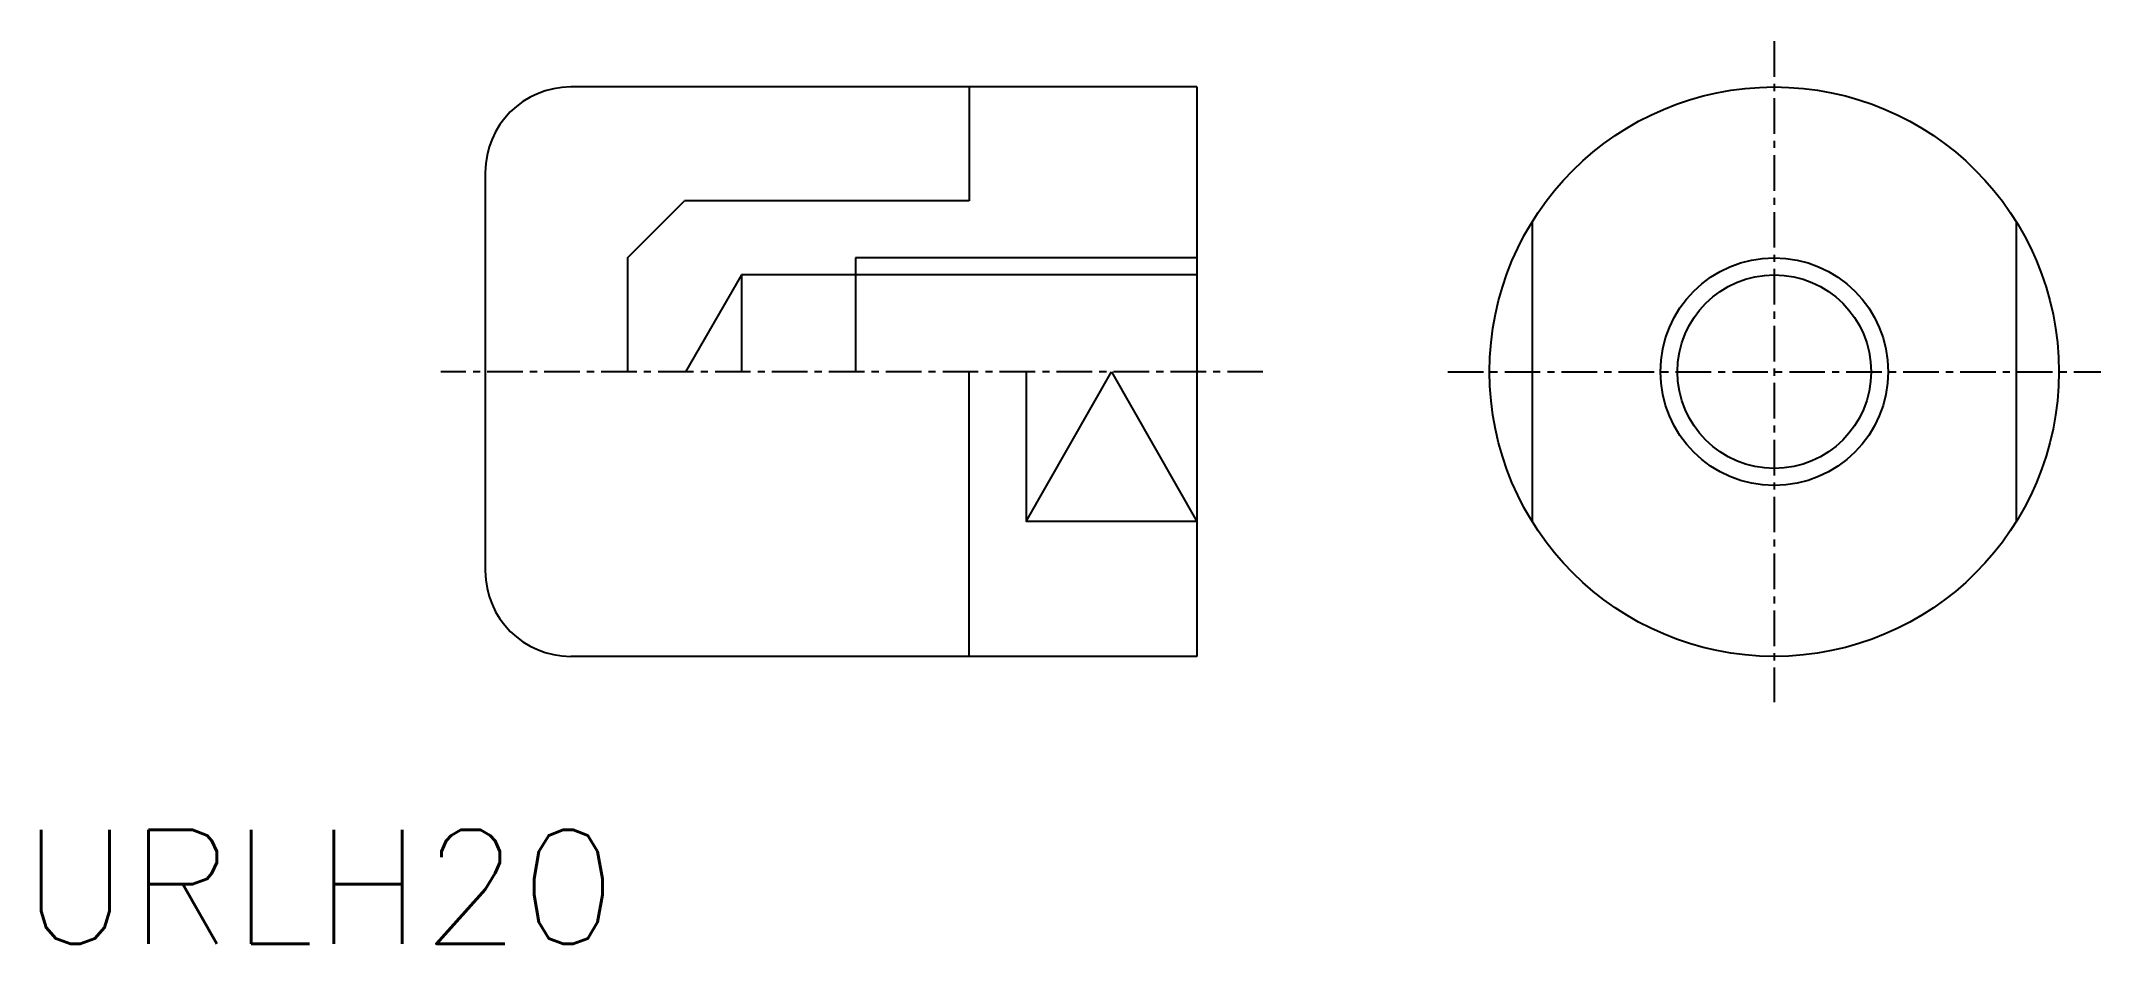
# Model space of a CAD drawing. Extents: x -46.3 to 26.1, y -20.1 to 11.6.
import ezdxf

# ---------------------------------------------------------------- set-up
doc = ezdxf.new("R2010")
doc.units = 0
doc.linetypes.add('CENTER', pattern=[2, 1.25, -0.25, 0.25, -0.25])
doc.layers.get('0').update_dxf_attribs({"linetype": 'CONTINUOUS'})
doc.layers.add('CENTER', color=1, linetype='CENTER')
doc.styles.get("Standard").update_dxf_attribs({"font": 'txt.shx', "bigfont": 'bigfont.shx'})

msp = doc.modelspace()

# ---------------------------------------------------------------- linework, layer by layer
at = {"linetype": 'CONTINUOUS'}
for p, q in [((-5.700913, 10), (-27.700913, 10)), ((-13.700913, 10), (-13.700913, 6)), ((-5.700913, 10), (-5.700913, -10)), ((-30.700913, 7), (-30.700913, -7)), ((-25.700913, 4), (-23.700913, 6)), ((-13.700913, 6), (-23.700913, 6)), ((6.080708, 5.267827), (6.080708, -5.267827)), ((23.080708, 5.267827), (23.080708, -5.267827)), ((-25.700913, 4), (-25.700913, 0)), ((-17.700913, 4), (-17.700913, 0)), ((-21.700913, 3.4), (-23.663904, 0)), ((-21.700913, 3.4), (-21.700913, 0)), ((-5.700913, 3.4), (-21.700913, 3.4)), ((-13.700913, -10), (-13.700913, 0)), ((-11.700913, 0), (-11.700913, -5.267827)), ((-5.700913, -5.267827), (-11.700913, -5.267827)), ((-5.700913, -10), (-27.700913, -10))]:
    msp.add_line(p, q, dxfattribs=at)
at = {"color": 3, "linetype": 'CONTINUOUS'}
for p, q in [((-5.700913, 4), (-17.700913, 4)), ((-11.700913, -5.267827), (-8.700913, 0)), ((-8.700913, 0), (-5.700913, -5.267827))]:
    msp.add_line(p, q, dxfattribs=at)
at = {"linetype": 'CONTINUOUS'}
for radius in [10, 3.4]:
    msp.add_circle((14.580708, 0), radius, dxfattribs=at)
at = {"color": 3, "linetype": 'CONTINUOUS'}
msp.add_circle((14.580708, 0), 4, dxfattribs=at)
at = {"linetype": 'CONTINUOUS'}
for centre, start, end in [((-27.700913, 7), 90, 180), ((-27.700913, -7), 180, 270)]:
    msp.add_arc(centre, 3, start, end, dxfattribs=at)
at = {"layer": 'CENTER', "color": 1, "linetype": 'CENTER'}
for p, q in [((14.580708, 11.607672), (14.580708, -11.607672)), ((-3.381802, 0), (-32.269508, 0)), ((3.109743, 0), (26.051673, 0))]:
    msp.add_line(p, q, dxfattribs=at)

# ---------------------------------------------------------------- texts
msp.add_text('URLH20', height=4).set_placement((-46.988864, -20.095813))

doc.saveas('drawing.dxf')
